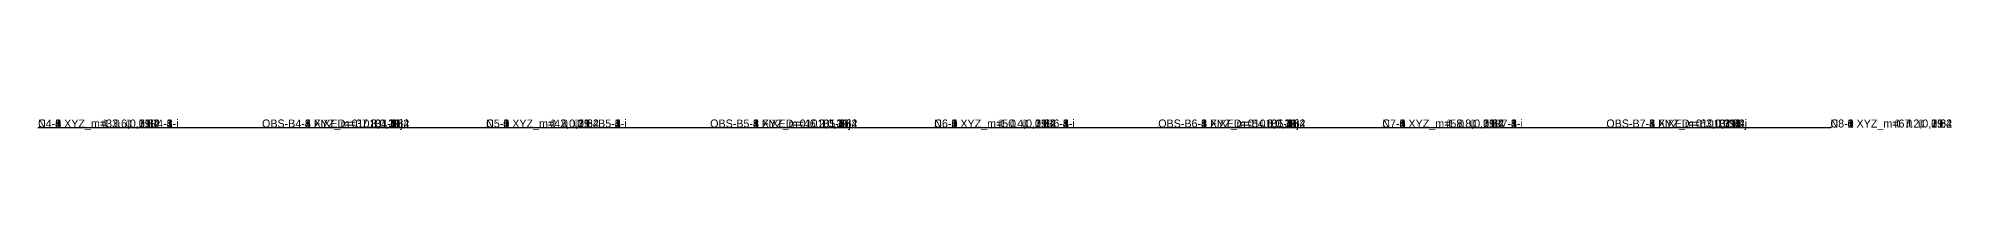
# Model space of a CAD drawing. Header units: metres. Extents: x 0 to 69.5, y -0.1 to 0.2.
# Drawn here: x 33.61 to 69.47, y -0.05 to 0.16 of the extents above; entities that cross this region are included whole.
import ezdxf

# ---------------------------------------------------------------- set-up
doc = ezdxf.new("R2010")
doc.units = ezdxf.units.M

msp = doc.modelspace()

# ---------------------------------------------------------------- linework, layer by layer
at = {"layer": 'NODE'}
for p in [(37.8, 0, 3.8), (37.8, 0, 7.6), (37.8, 0, 11.4), (37.8, 0, 15.2), (37.8, 0, 19), (42, 0), (42, 0, 3.8), (42, 0, 7.6), (42, 0, 11.4), (42, 0, 15.2), (42, 0, 19), (46.2, 0, 3.8), (46.2, 0, 7.6), (46.2, 0, 11.4), (46.2, 0, 15.2), (46.2, 0, 19), (50.4, 0), (50.4, 0, 3.8), (50.4, 0, 7.6), (50.4, 0, 11.4), (50.4, 0, 15.2), (50.4, 0, 19), (54.6, 0, 3.8), (54.6, 0, 7.6), (54.6, 0, 11.4), (54.6, 0, 15.2), (54.6, 0, 19), (58.8, 0), (58.8, 0, 3.8), (58.8, 0, 7.6), (58.8, 0, 11.4), (58.8, 0, 15.2), (58.8, 0, 19), (63, 0, 3.8), (63, 0, 7.6), (63, 0, 11.4), (63, 0, 15.2), (63, 0, 19), (67.2, 0), (67.2, 0, 3.8), (67.2, 0, 7.6), (67.2, 0, 11.4), (67.2, 0, 15.2), (67.2, 0, 19)]:
    msp.add_point(p, dxfattribs=at)
at = {"layer": 'STRUCT'}
for p, q in [((33.6, 0, 3.8), (37.8, 0, 3.8)), ((33.6, 0, 7.6), (37.8, 0, 7.6)), ((33.6, 0, 11.4), (37.8, 0, 11.4)), ((33.6, 0, 15.2), (37.8, 0, 15.2)), ((33.6, 0, 19), (37.8, 0, 19)), ((37.8, 0, 3.8), (42, 0, 3.8)), ((37.8, 0, 7.6), (42, 0, 7.6)), ((37.8, 0, 11.4), (42, 0, 11.4)), ((37.8, 0, 15.2), (42, 0, 15.2)), ((37.8, 0, 19), (42, 0, 19)), ((42, 0), (42, 0, 3.8)), ((42, 0, 3.8), (42, 0, 7.6)), ((42, 0, 7.6), (42, 0, 11.4)), ((42, 0, 11.4), (42, 0, 15.2)), ((42, 0, 15.2), (42, 0, 19)), ((42, 0, 3.8), (46.2, 0, 3.8)), ((42, 0, 7.6), (46.2, 0, 7.6)), ((42, 0, 11.4), (46.2, 0, 11.4)), ((42, 0, 15.2), (46.2, 0, 15.2)), ((42, 0, 19), (46.2, 0, 19)), ((46.2, 0, 3.8), (50.4, 0, 3.8)), ((46.2, 0, 7.6), (50.4, 0, 7.6)), ((46.2, 0, 11.4), (50.4, 0, 11.4)), ((46.2, 0, 15.2), (50.4, 0, 15.2)), ((46.2, 0, 19), (50.4, 0, 19)), ((50.4, 0), (50.4, 0, 3.8)), ((50.4, 0, 3.8), (50.4, 0, 7.6)), ((50.4, 0, 7.6), (50.4, 0, 11.4)), ((50.4, 0, 11.4), (50.4, 0, 15.2)), ((50.4, 0, 15.2), (50.4, 0, 19)), ((50.4, 0, 3.8), (54.6, 0, 3.8)), ((50.4, 0, 7.6), (54.6, 0, 7.6)), ((50.4, 0, 11.4), (54.6, 0, 11.4)), ((50.4, 0, 15.2), (54.6, 0, 15.2)), ((50.4, 0, 19), (54.6, 0, 19)), ((54.6, 0, 3.8), (58.8, 0, 3.8)), ((54.6, 0, 7.6), (58.8, 0, 7.6)), ((54.6, 0, 11.4), (58.8, 0, 11.4)), ((54.6, 0, 15.2), (58.8, 0, 15.2)), ((54.6, 0, 19), (58.8, 0, 19)), ((58.8, 0), (58.8, 0, 3.8)), ((58.8, 0, 3.8), (58.8, 0, 7.6)), ((58.8, 0, 7.6), (58.8, 0, 11.4)), ((58.8, 0, 11.4), (58.8, 0, 15.2)), ((58.8, 0, 15.2), (58.8, 0, 19)), ((58.8, 0, 3.8), (63, 0, 3.8)), ((58.8, 0, 7.6), (63, 0, 7.6)), ((58.8, 0, 11.4), (63, 0, 11.4)), ((58.8, 0, 15.2), (63, 0, 15.2)), ((58.8, 0, 19), (63, 0, 19)), ((63, 0, 3.8), (67.2, 0, 3.8)), ((63, 0, 7.6), (67.2, 0, 7.6)), ((63, 0, 11.4), (67.2, 0, 11.4)), ((63, 0, 15.2), (67.2, 0, 15.2)), ((63, 0, 19), (67.2, 0, 19)), ((67.2, 0), (67.2, 0, 3.8)), ((67.2, 0, 3.8), (67.2, 0, 7.6)), ((67.2, 0, 7.6), (67.2, 0, 11.4)), ((67.2, 0, 11.4), (67.2, 0, 15.2)), ((67.2, 0, 15.2), (67.2, 0, 19))]:
    msp.add_line(p, q, dxfattribs=at)

# ---------------------------------------------------------------- texts
at = {"layer": 'MEMBER_ID'}
for s, p in [('C4-1', (33.6, 0, 1.9)), ('C4-2', (33.6, 0, 5.7)), ('C4-3', (33.6, 0, 9.5)), ('C4-4', (33.6, 0, 13.3)), ('C4-5', (33.6, 0, 17.1)), ('B4-1-i', (35.7, 0, 3.8)), ('B4-2-i', (35.7, 0, 7.6)), ('B4-3-i', (35.7, 0, 11.4)), ('B4-4-i', (35.7, 0, 15.2)), ('B4-5-i', (35.7, 0, 19)), ('B4-1-j', (39.9, 0, 3.8)), ('B4-2-j', (39.9, 0, 7.6)), ('B4-3-j', (39.9, 0, 11.4)), ('B4-4-j', (39.9, 0, 15.2)), ('B4-5-j', (39.9, 0, 19)), ('C5-1', (42, 0, 1.9)), ('C5-2', (42, 0, 5.7)), ('C5-3', (42, 0, 9.5)), ('C5-4', (42, 0, 13.3)), ('C5-5', (42, 0, 17.1)), ('B5-1-i', (44.1, 0, 3.8)), ('B5-2-i', (44.1, 0, 7.6)), ('B5-3-i', (44.1, 0, 11.4)), ('B5-4-i', (44.1, 0, 15.2)), ('B5-5-i', (44.1, 0, 19)), ('B5-1-j', (48.3, 0, 3.8)), ('B5-2-j', (48.3, 0, 7.6)), ('B5-3-j', (48.3, 0, 11.4)), ('B5-4-j', (48.3, 0, 15.2)), ('B5-5-j', (48.3, 0, 19)), ('C6-1', (50.4, 0, 1.9)), ('C6-2', (50.4, 0, 5.7)), ('C6-3', (50.4, 0, 9.5)), ('C6-4', (50.4, 0, 13.3)), ('C6-5', (50.4, 0, 17.1)), ('B6-1-i', (52.5, 0, 3.8)), ('B6-2-i', (52.5, 0, 7.6)), ('B6-3-i', (52.5, 0, 11.4)), ('B6-4-i', (52.5, 0, 15.2)), ('B6-5-i', (52.5, 0, 19)), ('B6-1-j', (56.7, 0, 3.8)), ('B6-2-j', (56.7, 0, 7.6)), ('B6-3-j', (56.7, 0, 11.4)), ('B6-4-j', (56.7, 0, 15.2)), ('B6-5-j', (56.7, 0, 19)), ('C7-1', (58.8, 0, 1.9)), ('C7-2', (58.8, 0, 5.7)), ('C7-3', (58.8, 0, 9.5)), ('C7-4', (58.8, 0, 13.3)), ('C7-5', (58.8, 0, 17.1)), ('B7-1-i', (60.9, 0, 3.8)), ('B7-2-i', (60.9, 0, 7.6)), ('B7-3-i', (60.9, 0, 11.4)), ('B7-4-i', (60.9, 0, 15.2)), ('B7-5-i', (60.9, 0, 19)), ('B7-1-j', (65.1, 0, 3.8)), ('B7-2-j', (65.1, 0, 7.6)), ('B7-3-j', (65.1, 0, 11.4)), ('B7-4-j', (65.1, 0, 15.2)), ('B7-5-j', (65.1, 0, 19)), ('C8-1', (67.2, 0, 1.9)), ('C8-2', (67.2, 0, 5.7)), ('C8-3', (67.2, 0, 9.5)), ('C8-4', (67.2, 0, 13.3)), ('C8-5', (67.2, 0, 17.1))]:
    msp.add_text(s, height=0.15, dxfattribs=at).set_placement(p)
at = {"layer": 'NODE_COORD'}
for s, p in [('N4-0 XYZ_m=33.6,0,0', (33.6, 0)), ('N4-1 XYZ_m=33.6,0,3.8', (33.6, 0, 3.8)), ('N4-2 XYZ_m=33.6,0,7.6', (33.6, 0, 7.6)), ('N4-3 XYZ_m=33.6,0,11.4', (33.6, 0, 11.4)), ('N4-4 XYZ_m=33.6,0,15.2', (33.6, 0, 15.2)), ('N4-5 XYZ_m=33.6,0,19', (33.6, 0, 19)), ('OBS-B4-1 XYZ_m=37.8,0,3.8', (37.8, 0, 3.8)), ('OBS-B4-2 XYZ_m=37.8,0,7.6', (37.8, 0, 7.6)), ('OBS-B4-3 XYZ_m=37.8,0,11.4', (37.8, 0, 11.4)), ('OBS-B4-4 XYZ_m=37.8,0,15.2', (37.8, 0, 15.2)), ('OBS-B4-5 XYZ_m=37.8,0,19', (37.8, 0, 19)), ('N5-0 XYZ_m=42,0,0', (42, 0)), ('N5-1 XYZ_m=42,0,3.8', (42, 0, 3.8)), ('N5-2 XYZ_m=42,0,7.6', (42, 0, 7.6)), ('N5-3 XYZ_m=42,0,11.4', (42, 0, 11.4)), ('N5-4 XYZ_m=42,0,15.2', (42, 0, 15.2)), ('N5-5 XYZ_m=42,0,19', (42, 0, 19)), ('OBS-B5-1 XYZ_m=46.2,0,3.8', (46.2, 0, 3.8)), ('OBS-B5-2 XYZ_m=46.2,0,7.6', (46.2, 0, 7.6)), ('OBS-B5-3 XYZ_m=46.2,0,11.4', (46.2, 0, 11.4)), ('OBS-B5-4 XYZ_m=46.2,0,15.2', (46.2, 0, 15.2)), ('OBS-B5-5 XYZ_m=46.2,0,19', (46.2, 0, 19)), ('N6-0 XYZ_m=50.4,0,0', (50.4, 0)), ('N6-1 XYZ_m=50.4,0,3.8', (50.4, 0, 3.8)), ('N6-2 XYZ_m=50.4,0,7.6', (50.4, 0, 7.6)), ('N6-3 XYZ_m=50.4,0,11.4', (50.4, 0, 11.4)), ('N6-4 XYZ_m=50.4,0,15.2', (50.4, 0, 15.2)), ('N6-5 XYZ_m=50.4,0,19', (50.4, 0, 19)), ('OBS-B6-1 XYZ_m=54.6,0,3.8', (54.6, 0, 3.8)), ('OBS-B6-2 XYZ_m=54.6,0,7.6', (54.6, 0, 7.6)), ('OBS-B6-3 XYZ_m=54.6,0,11.4', (54.6, 0, 11.4)), ('OBS-B6-4 XYZ_m=54.6,0,15.2', (54.6, 0, 15.2)), ('OBS-B6-5 XYZ_m=54.6,0,19', (54.6, 0, 19)), ('N7-0 XYZ_m=58.8,0,0', (58.8, 0)), ('N7-1 XYZ_m=58.8,0,3.8', (58.8, 0, 3.8)), ('N7-2 XYZ_m=58.8,0,7.6', (58.8, 0, 7.6)), ('N7-3 XYZ_m=58.8,0,11.4', (58.8, 0, 11.4)), ('N7-4 XYZ_m=58.8,0,15.2', (58.8, 0, 15.2)), ('N7-5 XYZ_m=58.8,0,19', (58.8, 0, 19)), ('OBS-B7-1 XYZ_m=63,0,3.8', (63, 0, 3.8)), ('OBS-B7-2 XYZ_m=63,0,7.6', (63, 0, 7.6)), ('OBS-B7-3 XYZ_m=63,0,11.4', (63, 0, 11.4)), ('OBS-B7-4 XYZ_m=63,0,15.2', (63, 0, 15.2)), ('OBS-B7-5 XYZ_m=63,0,19', (63, 0, 19)), ('N8-0 XYZ_m=67.2,0,0', (67.2, 0)), ('N8-1 XYZ_m=67.2,0,3.8', (67.2, 0, 3.8)), ('N8-2 XYZ_m=67.2,0,7.6', (67.2, 0, 7.6)), ('N8-3 XYZ_m=67.2,0,11.4', (67.2, 0, 11.4)), ('N8-4 XYZ_m=67.2,0,15.2', (67.2, 0, 15.2)), ('N8-5 XYZ_m=67.2,0,19', (67.2, 0, 19))]:
    msp.add_text(s, height=0.15, dxfattribs=at).set_placement(p)
at = {"layer": 'NODE_ID'}
for s, p in [('N4-0', (33.6, 0)), ('N4-2', (33.6, 0, 7.6)), ('N4-3', (33.6, 0, 11.4)), ('N4-1', (33.6, 0, 3.8)), ('N4-4', (33.6, 0, 15.2)), ('N4-5', (33.6, 0, 19)), ('OBS-B4-1', (37.8, 0, 3.8)), ('OBS-B4-2', (37.8, 0, 7.6)), ('OBS-B4-3', (37.8, 0, 11.4)), ('OBS-B4-4', (37.8, 0, 15.2)), ('OBS-B4-5', (37.8, 0, 19)), ('N5-0', (42, 0)), ('N5-2', (42, 0, 7.6)), ('N5-3', (42, 0, 11.4)), ('N5-1', (42, 0, 3.8)), ('N5-4', (42, 0, 15.2)), ('N5-5', (42, 0, 19)), ('OBS-B5-1', (46.2, 0, 3.8)), ('OBS-B5-2', (46.2, 0, 7.6)), ('OBS-B5-3', (46.2, 0, 11.4)), ('OBS-B5-4', (46.2, 0, 15.2)), ('OBS-B5-5', (46.2, 0, 19)), ('N6-0', (50.4, 0)), ('N6-1', (50.4, 0, 3.8)), ('N6-2', (50.4, 0, 7.6)), ('N6-3', (50.4, 0, 11.4)), ('N6-4', (50.4, 0, 15.2)), ('N6-5', (50.4, 0, 19)), ('OBS-B6-1', (54.6, 0, 3.8)), ('OBS-B6-2', (54.6, 0, 7.6)), ('OBS-B6-3', (54.6, 0, 11.4)), ('OBS-B6-4', (54.6, 0, 15.2)), ('OBS-B6-5', (54.6, 0, 19)), ('N7-0', (58.8, 0)), ('N7-2', (58.8, 0, 7.6)), ('N7-3', (58.8, 0, 11.4)), ('N7-1', (58.8, 0, 3.8)), ('N7-4', (58.8, 0, 15.2)), ('N7-5', (58.8, 0, 19)), ('OBS-B7-1', (63, 0, 3.8)), ('OBS-B7-2', (63, 0, 7.6)), ('OBS-B7-3', (63, 0, 11.4)), ('OBS-B7-4', (63, 0, 15.2)), ('OBS-B7-5', (63, 0, 19)), ('N8-0', (67.2, 0)), ('N8-1', (67.2, 0, 3.8)), ('N8-2', (67.2, 0, 7.6)), ('N8-3', (67.2, 0, 11.4)), ('N8-4', (67.2, 0, 15.2)), ('N8-5', (67.2, 0, 19))]:
    msp.add_text(s, height=0.15, dxfattribs=at).set_placement(p)
at = {"layer": 'RESTRAINT'}
for s, p in [('N4-0 FIXED=111111', (33.6, 0)), ('N4-1 FIXED=010101', (33.6, 0, 3.8)), ('N4-2 FIXED=010101', (33.6, 0, 7.6)), ('N4-3 FIXED=010101', (33.6, 0, 11.4)), ('N4-4 FIXED=010101', (33.6, 0, 15.2)), ('N4-5 FIXED=010101', (33.6, 0, 19)), ('OBS-B4-1 FIXED=010101', (37.8, 0, 3.8)), ('OBS-B4-2 FIXED=010101', (37.8, 0, 7.6)), ('OBS-B4-3 FIXED=010101', (37.8, 0, 11.4)), ('OBS-B4-4 FIXED=010101', (37.8, 0, 15.2)), ('OBS-B4-5 FIXED=010101', (37.8, 0, 19)), ('N5-0 FIXED=111111', (42, 0)), ('N5-1 FIXED=010101', (42, 0, 3.8)), ('N5-2 FIXED=010101', (42, 0, 7.6)), ('N5-3 FIXED=010101', (42, 0, 11.4)), ('N5-4 FIXED=010101', (42, 0, 15.2)), ('N5-5 FIXED=010101', (42, 0, 19)), ('OBS-B5-1 FIXED=010101', (46.2, 0, 3.8)), ('OBS-B5-2 FIXED=010101', (46.2, 0, 7.6)), ('OBS-B5-3 FIXED=010101', (46.2, 0, 11.4)), ('OBS-B5-4 FIXED=010101', (46.2, 0, 15.2)), ('OBS-B5-5 FIXED=010101', (46.2, 0, 19)), ('N6-0 FIXED=111111', (50.4, 0)), ('N6-1 FIXED=010101', (50.4, 0, 3.8)), ('N6-2 FIXED=010101', (50.4, 0, 7.6)), ('N6-3 FIXED=010101', (50.4, 0, 11.4)), ('N6-4 FIXED=010101', (50.4, 0, 15.2)), ('N6-5 FIXED=010101', (50.4, 0, 19)), ('OBS-B6-1 FIXED=010101', (54.6, 0, 3.8)), ('OBS-B6-2 FIXED=010101', (54.6, 0, 7.6)), ('OBS-B6-3 FIXED=010101', (54.6, 0, 11.4)), ('OBS-B6-4 FIXED=010101', (54.6, 0, 15.2)), ('OBS-B6-5 FIXED=010101', (54.6, 0, 19)), ('N7-0 FIXED=111111', (58.8, 0)), ('N7-1 FIXED=010101', (58.8, 0, 3.8)), ('N7-2 FIXED=010101', (58.8, 0, 7.6)), ('N7-3 FIXED=010101', (58.8, 0, 11.4)), ('N7-4 FIXED=010101', (58.8, 0, 15.2)), ('N7-5 FIXED=010101', (58.8, 0, 19)), ('OBS-B7-1 FIXED=010101', (63, 0, 3.8)), ('OBS-B7-2 FIXED=010101', (63, 0, 7.6)), ('OBS-B7-3 FIXED=010101', (63, 0, 11.4)), ('OBS-B7-4 FIXED=010101', (63, 0, 15.2)), ('OBS-B7-5 FIXED=010101', (63, 0, 19)), ('N8-0 FIXED=111111', (67.2, 0)), ('N8-1 FIXED=010101', (67.2, 0, 3.8)), ('N8-2 FIXED=010101', (67.2, 0, 7.6)), ('N8-3 FIXED=010101', (67.2, 0, 11.4)), ('N8-4 FIXED=010101', (67.2, 0, 15.2)), ('N8-5 FIXED=010101', (67.2, 0, 19))]:
    msp.add_text(s, height=0.15, dxfattribs=at).set_placement(p)

doc.saveas('drawing.dxf')
